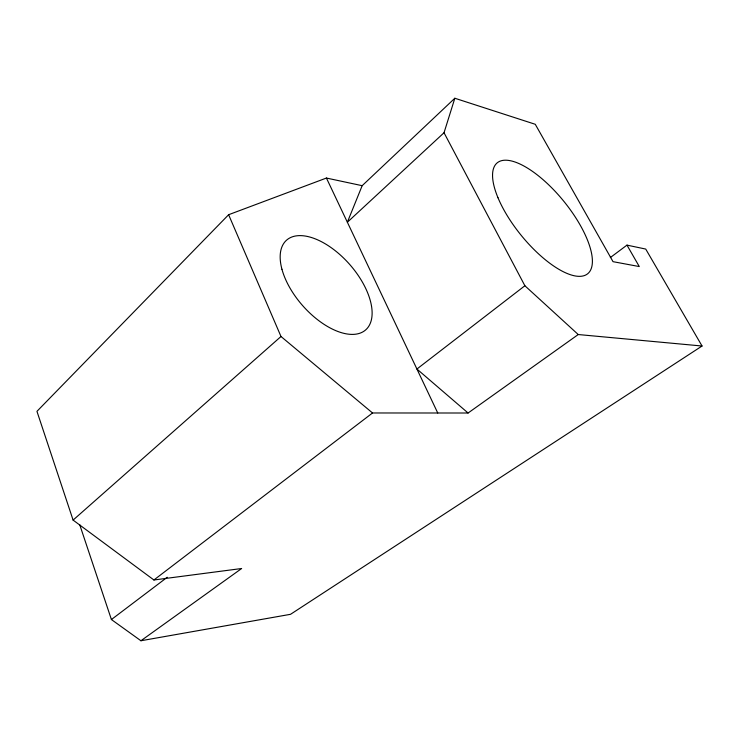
<?xml version="1.0" encoding="UTF-8"?>
<svg xmlns="http://www.w3.org/2000/svg" width="739" height="739" viewBox="0 0 739 739"><rect width="100%" height="100%" fill="white"/><g stroke="black" fill="none" stroke-linecap="round" stroke-linejoin="round"><path stroke-width="1.11" d="M454.836 98.25L362.165 185.683L347.367 222.245L444.028 132.743L454.836 98.25L535.267 124.291L613.028 261.671L639.29 266.557L626.977 245.126L610.331 257.56M362.165 185.683L326.426 178.044L228.619 214.716L36.95 411.346L73.096 520.09L153.915 579.986L241.644 568.513L140.927 640.75L111.413 619.541L79.692 524.625M73.096 520.09L280.996 336.504L228.619 214.716M578.24 334.536L524.884 285.753L416.916 369.029L468.083 413.009L578.24 334.536L702.05 346.018L645.729 249.071L626.977 245.126M153.915 579.986L372.539 412.972L468.083 413.009M111.413 619.541L167.254 577.261M702.05 346.018L290.529 614.312L140.927 640.75M280.996 336.504L372.539 412.972M444.028 132.743L524.884 285.753M326.426 178.044L437.756 412.999M497.975 197.729A71.563 27.278 50.8 0 0 584.263 275.61A71.563 27.278 50.8 0 0 545.068 181.461A71.563 27.278 50.8 0 0 497.975 197.729M281.947 269.255A59.813 31.26 48.6 0 0 359.2 333.437A59.813 31.26 48.6 0 0 337.233 252.313A59.813 31.26 48.6 0 0 281.947 269.255"/></g></svg>
